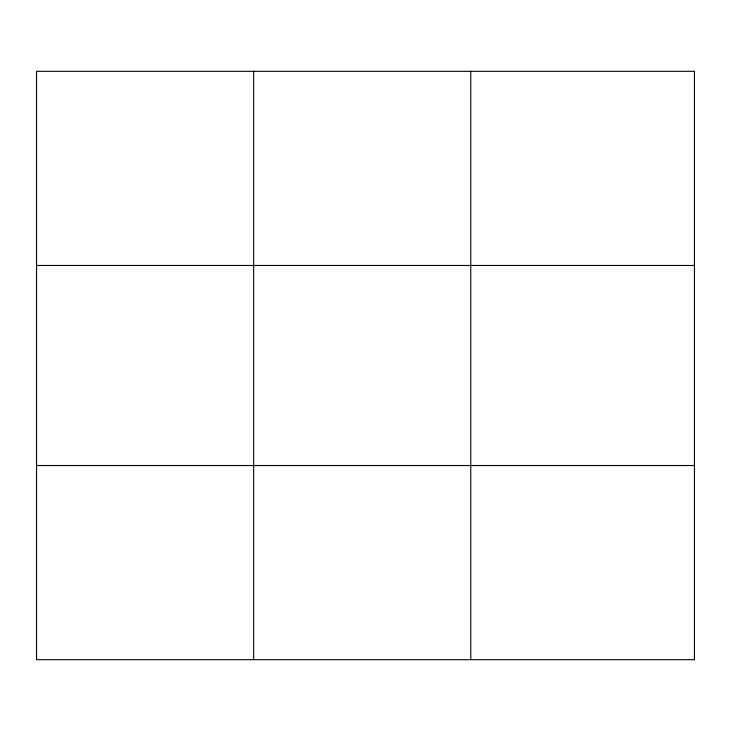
<?xml version="1.0" encoding="UTF-8"?>
<svg xmlns="http://www.w3.org/2000/svg" width="731" height="731" viewBox="0 0 731 731"><rect width="100%" height="100%" fill="white"/><g stroke="black" fill="none" stroke-linecap="round" stroke-linejoin="round"><path stroke-width="1.1" d="M253.657 71.309L253.657 659.691M470.764 71.309L470.764 659.691M36.55 265.472L694.45 265.472M36.55 465.528L694.45 465.528M694.45 594.97L694.45 659.691L36.55 659.691L36.55 71.309L694.45 71.309L694.45 594.97"/></g></svg>
